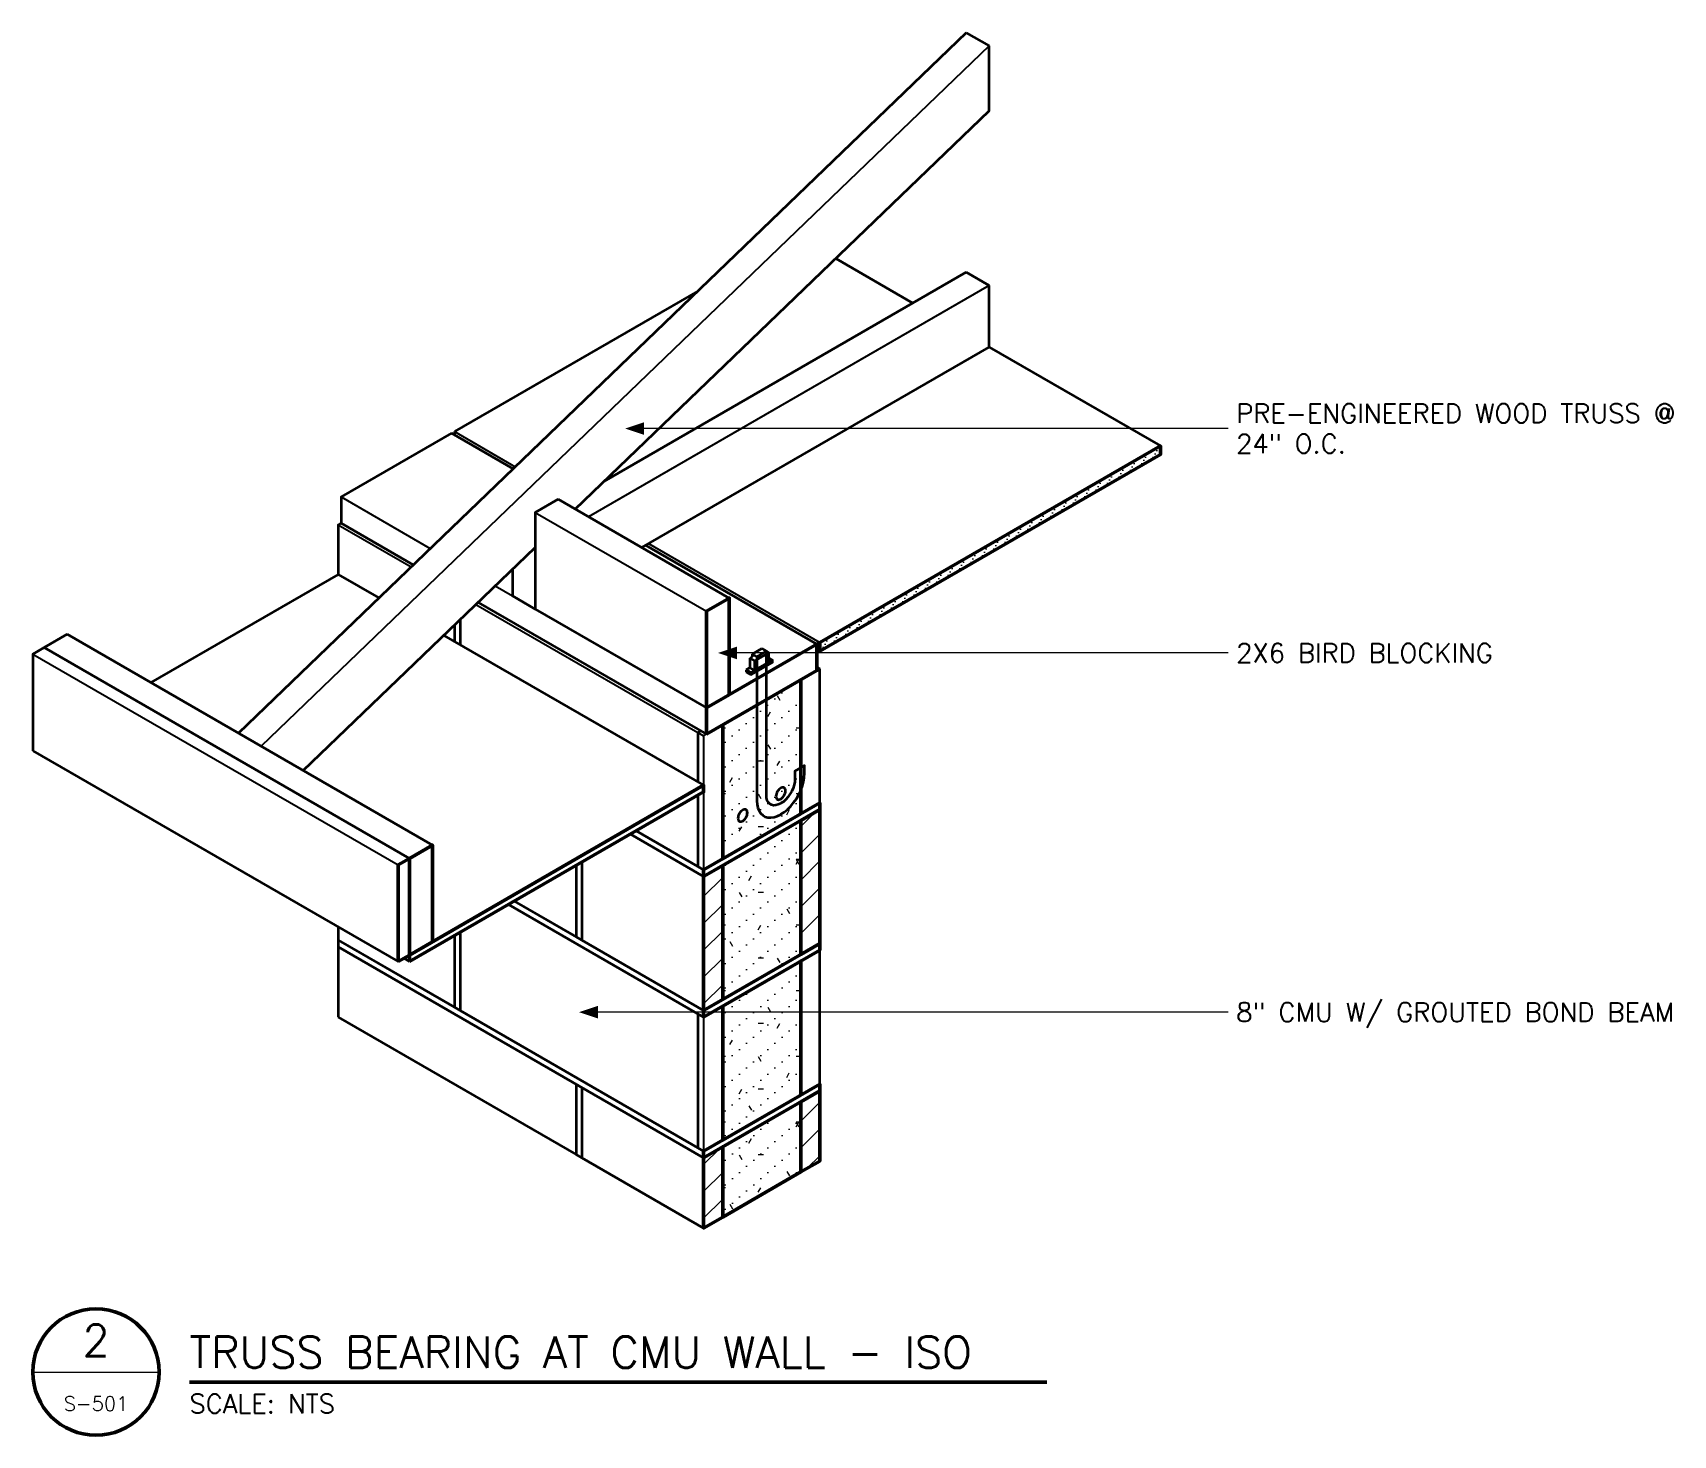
# Model space of a CAD drawing. Header units: inches. Extents: x -38.2 to 55.2, y -39.8 to 40.
import ezdxf
from ezdxf.enums import TextEntityAlignment as Align

# ---------------------------------------------------------------- set-up
doc = ezdxf.new("R2010")
doc.units = ezdxf.units.IN
doc.header["$MEASUREMENT"] = 0
for name, color, linetype, lineweight in [('S-ANNO-NOTE', 7, 'CONTINUOUS', 18), ('S-ANNO-TTLB', 7, 'CONTINUOUS', 50), ('S-DETL-BYND', 7, 'CONTINUOUS', 25), ('S-DETL-CUT', 7, 'CONTINUOUS', 50), ('S-DETL-PATT', 7, 'CONTINUOUS', 9), ('S-DETL-STL', 7, 'CONTINUOUS', 35)]:
    doc.layers.add(name, color=color, linetype=linetype, lineweight=lineweight)
doc.styles.add('KERF', font='romans.shx')
pattern_1 = [(45, (0, 0), (-0.7623, 0.7623), [])]
pattern_2 = [(0, (0, 0), (0.8082, 0.6995), [0, -1.6172]), (0, (0.4054, 0.345), (0.8082, 0.6995), [0, -1.6172]), (60, (0.9488, 0.1725), (-0.539, 2.801), [0.3019, -4.0106]), (180, (1.2506, 0.4313), (-2.1563, -1.8673), [0.3019, -4.0106]), (300, (0.9488, 0.4313), (2.6953, -0.9337), [0.3019, -4.0106])]

msp = doc.modelspace()

# ---------------------------------------------------------------- hatches: boundary and pattern name
at = {"layer": 'S-ANNO-NOTE'}
for points in [[(-4.4654, 17.4853), (-3.3873, 17.1259), (-3.3873, 17.8447)], [(0.8119, 4.7188), (1.89, 4.3594), (1.89, 5.0781)], [(-7.0906, -15.7188), (-6.0125, -16.0781), (-6.0125, -15.3594)]]:
    msp.add_hatch(color=256, dxfattribs=at).paths.add_polyline_path(points)
at = {"layer": 'S-DETL-PATT'}
h = msp.add_hatch(dxfattribs=at)
h.set_pattern_fill('KERF-SAND', color=256, style=0)
h.set_pattern_definition([(0, (0, 0), (0.216, 0.3733), [0, -0.4313]), (0, (0.1076, 0.1863), (0.216, 0.3733), [0, -0.4313])])
h.paths.add_polyline_path([(6.6034, 5.3125), (6.6034, 4.8125), (25.9808, 16), (25.9808, 16.5)])
h = msp.add_hatch(dxfattribs=at)
h.set_pattern_fill('KERF-CONC', color=256, style=0)
h.set_pattern_definition(pattern_2)
h.paths.add_polyline_path([(1.0825, -7), (5.5209, -4.4375), (5.5209, 3.1875), (1.0825, 0.625)])
h = msp.add_hatch(dxfattribs=at)
h.set_pattern_fill('ANSI31', color=256, style=0)
h.set_pattern_definition(pattern_1)
h.paths.add_polyline_path([(5.5209, -12.4375), (6.6034, -11.8125), (6.6034, -4.1875), (5.5209, -4.8125)])
h = msp.add_hatch(dxfattribs=at)
h.set_pattern_fill('KERF-CONC', color=256, style=0)
h.set_pattern_definition(pattern_2)
h.paths.add_polyline_path([(1.0825, -15), (5.5209, -12.4375), (5.5209, -4.8125), (1.0825, -7.375)])
h = msp.add_hatch(dxfattribs=at)
h.set_pattern_fill('ANSI31', color=256, style=0)
h.set_pattern_definition(pattern_1)
h.paths.add_polyline_path([(0, -15.625), (1.0825, -15), (1.0825, -7.375), (0, -8)])
h = msp.add_hatch(dxfattribs=at)
h.set_pattern_fill('KERF-CONC', color=256, style=0)
h.set_pattern_definition(pattern_2)
h.paths.add_polyline_path([(1.0825, -23), (5.5209, -20.4375), (5.5209, -12.8125), (1.0825, -15.375)])
h = msp.add_hatch(dxfattribs=at)
h.set_pattern_fill('ANSI31', color=256, style=0)
h.set_pattern_definition(pattern_1)
h.paths.add_polyline_path([(5.5209, -20.8125), (5.5209, -24.8125), (6.6034, -24.1875), (6.6034, -20.1875)])
h = msp.add_hatch(dxfattribs=at)
h.set_pattern_fill('KERF-CONC', color=256, style=0)
h.set_pattern_definition(pattern_2)
h.paths.add_polyline_path([(1.0825, -23.375), (1.0825, -27.375), (5.5209, -24.8125), (5.5209, -20.8125)])
h = msp.add_hatch(dxfattribs=at)
h.set_pattern_fill('ANSI31', color=256, style=0)
h.set_pattern_definition(pattern_1)
h.paths.add_polyline_path([(0, -24), (0, -28), (1.0825, -27.375), (1.0825, -23.375)])

# ---------------------------------------------------------------- linework, layer by layer
at = {"layer": 'S-ANNO-NOTE', "lineweight": 18}
for points in [[(29.8333, 17.4853), (28.3958, 17.4853), (-3.3873, 17.4853)], [(29.8333, 4.7188), (28.3958, 4.7188), (1.89, 4.7188)], [(29.8333, -15.7188), (28.3958, -15.7188), (-6.0125, -15.7188)], [(-38.1592, -36.1938), (-30.9717, -36.1938)]]:
    msp.add_lwpolyline(points, dxfattribs=at)
at = {"layer": 'S-ANNO-TTLB', "lineweight": 50}
msp.add_lwpolyline([(-38.1592, -36.1938, 1), (-30.9717, -36.1938, 1)], format="xyb", close=True, dxfattribs=at)
msp.add_lwpolyline([(-29.2467, -36.7688), (19.5256, -36.7688)], dxfattribs=at)
at = {"layer": 'S-DETL-BYND', "lineweight": 25}
for points in [[(16.238, 39.2518), (-25.1689, -0.5919)], [(16.238, 25.625), (-6.5493, 12.4688)], [(-14.1812, 17.3125), (-10.7182, 15.3132)], [(-20.6222, 13.5938), (-15.549, 10.6647)], [(-9.5804, 12.7188), (0.1624, 7.0938)], [(-20.7846, 12), (-16.6451, 9.6101)], [(-9.5804, 10.7188), (-9.5804, 7.2188)], [(-9.5804, 10.7188), (-9.5804, 10.7188)], [(-3.1393, 10.9375), (6.6034, 5.3125)], [(-11.8537, 8.5313), (0.1624, 1.5938)], [(-12.9498, 7.4766), (-0.3248, 0.1875)], [(-38.1592, 4.6581), (-17.3746, -7.3419)], [(6.6034, 3.8125), (5.5209, 3.1875)], [(-26.4679, 0.1581), (-25.1689, -0.5919)], [(-0.3248, 0.1875), (0, 0)], [(1.0825, 0.625), (0, 0), (0, -7.625)], [(-4.1693, -5.5928), (0, -8)], [(-3.8446, -5.4053), (0, -7.625)], [(-11.0975, -9.5928), (-0.3248, -15.8125)], [(-10.7728, -9.4053), (0, -15.625)], [(-20.7846, -11.625), (0, -23.625)], [(-20.7846, -12), (-7.253, -19.8125)], [(6.6034, -12.1875), (5.5209, -12.8125)], [(-0.3248, -15.8125), (0, -16)], [(1.0825, -15.375), (0, -16), (0, -23.625)], [(-7.253, -19.8125), (-6.9282, -20)], [(-6.9282, -20), (0, -24)]]:
    msp.add_lwpolyline(points, dxfattribs=at)
at = {"layer": 'S-DETL-CUT', "lineweight": 35}
for points in [[(14.9389, 40.0018), (-26.4679, 0.1581)], [(-7.3071, 12.9063), (16.238, 35.5625), (16.238, 39.2518)], [(14.9389, 40.0018), (16.238, 39.2518)], [(7.5101, 27.1641), (11.9078, 24.625)], [(14.9389, 26.375), (-5.6833, 14.4687)], [(14.9389, 26.375), (16.238, 25.625)], [(-0.3295, 25.3098), (-14.1812, 17.3125)], [(-3.5182, 10.7188), (16.238, 22.125), (16.238, 25.625)], [(16.238, 22.125), (25.9808, 16.5)], [(-14.3435, 17.2188), (-20.6222, 13.5938), (-20.6222, 12.0938)], [(-14.3435, 17.2188), (-10.84, 15.196)], [(-14.1812, 17.3125), (-14.1812, 17.125)], [(-8.2814, 13.4688), (-9.5804, 12.7188), (-9.5804, 7.2188)], [(-8.2814, 13.4688), (1.4614, 7.8438)], [(-20.6222, 12.0938), (-20.7846, 12), (-20.7846, 9.1893)], [(-20.6222, 12.0938), (-16.5233, 9.7272)], [(-22.7726, -1.9754), (-9.5804, 10.7188)], [(-3.3017, 10.8438), (6.4411, 5.2188)], [(-10.8794, 9.4688), (-10.8794, 7.9688)], [(-20.7846, 9.1893), (-31.4475, 3.0331)], [(-20.7846, 9.1893), (-18.4707, 7.8534)], [(-12.828, 7.5938), (0.1624, 0.0938)], [(-10.8794, 7.9688), (-9.5804, 7.2188)], [(-13.8564, 6.6042), (-13.8564, 5.1893)], [(-9.5804, 7.2188), (0.1624, 1.5938)], [(-36.2107, 5.7831), (-37.5097, 5.0331)], [(-36.2107, 5.7831), (-15.4261, -6.2169)], [(-14.7754, 5.7199), (0, -2.8107)], [(-14.1812, 6.2917), (-14.1812, 5.3768)], [(-37.5097, 5.0331), (-38.1592, 4.6581), (-38.1592, -0.8419)], [(-37.5097, 5.0331), (-16.7251, -6.9669)], [(6.4411, 4.9063), (6.6034, 4.8125)], [(5.5209, -4.4375), (6.6034, -3.8125), (6.6034, 3.8125)], [(6.4411, 3.9063), (6.6034, 3.8125)], [(-0.1624, 0.2813), (-0.3248, 0.1875), (-0.3248, -2.6232)], [(-38.1592, -0.8419), (-17.3746, -12.8419)], [(-0.3248, -3.3732), (-0.3248, -7.4375)], [(-4.1693, -5.5928), (0, -8)], [(-3.8446, -5.4053), (-0.3248, -7.4375)], [(-7.253, -7.3732), (-7.253, -11.4375)], [(-6.9282, -7.1857), (-6.9282, -11.625)], [(-0.3248, -7.4375), (0, -7.625)], [(0, -7.625), (1.0825, -7)], [(-11.0975, -9.5928), (0, -16)], [(-10.7728, -9.4053), (-7.253, -11.4375)], [(-20.7846, -10.8732), (-20.7846, -11.625)], [(-13.8564, -11.1857), (-13.8564, -15.625)], [(-20.7846, -11.625), (-20.7846, -12)], [(-20.7846, -11.625), (-14.1812, -15.4375)], [(-20.7846, -12), (-20.7846, -16)], [(-20.7846, -12), (0, -24)], [(-14.1812, -11.3732), (-14.1812, -15.4375)], [(-7.253, -11.4375), (-6.9282, -11.625)], [(-6.9282, -11.625), (0, -15.625)], [(-17.0499, -12.6544), (-16.7251, -12.8419)], [(5.5209, -20.4375), (6.6034, -19.8125), (6.6034, -12.1875)], [(-14.1812, -15.4375), (-13.8564, -15.625)], [(-13.8564, -15.625), (-0.3248, -23.4375)], [(-0.3248, -15.8125), (-0.3248, -23.4375)], [(-20.7846, -16), (-7.253, -23.8125)], [(-7.253, -19.8125), (-7.253, -23.8125)], [(-6.9282, -20), (-6.9282, -24)], [(0, -23.625), (1.0825, -23)], [(-7.253, -23.8125), (-6.9282, -24)], [(-6.9282, -24), (0, -28)], [(-0.3248, -23.4375), (0, -23.625)]]:
    msp.add_lwpolyline(points, dxfattribs=at)
at = {"layer": 'S-DETL-CUT', "lineweight": 50}
for points in [[(6.6034, 5.3125), (6.6034, 4.8125), (25.9808, 16), (25.9808, 16.5), (6.6034, 5.3125)], [(0.1624, 1.5938), (1.4614, 2.3438), (1.4614, 7.8438), (0.1624, 7.0938), (0.1624, 1.5938)], [(0.1624, 0.0938), (6.4411, 3.7188), (6.4411, 5.2188), (0.1624, 1.5938), (0.1624, 0.0938)], [(1.0825, -7), (5.5209, -4.4375), (5.5209, 3.1875), (1.0825, 0.625), (1.0825, -7)], [(-16.7251, -12.8419), (0, -3.1857), (0, -2.8107), (-16.7251, -12.4669), (-16.7251, -12.8419)], [(0, -8), (6.6034, -4.1875), (6.6034, -3.8125), (0, -7.625), (0, -8)], [(5.5209, -12.4375), (6.6034, -11.8125), (6.6034, -4.1875), (5.5209, -4.8125), (5.5209, -12.4375)], [(5.5209, -4.8125), (1.0825, -7.375)], [(-16.7251, -12.4669), (-15.4261, -11.7169), (-15.4261, -6.2169), (-16.7251, -6.9669), (-16.7251, -12.4669)], [(-16.7251, -6.9669), (-17.3746, -7.3419), (-17.3746, -12.8419)], [(0, -15.625), (1.0825, -15), (1.0825, -7.375), (0, -8), (0, -15.625)], [(0, -16), (6.6034, -12.1875), (6.6034, -11.8125), (0, -15.625), (0, -16)], [(-17.3746, -12.8419), (-16.7251, -12.4669)], [(1.0825, -15), (5.5209, -12.4375)], [(1.0825, -23), (5.5209, -20.4375), (5.5209, -12.8125), (1.0825, -15.375), (1.0825, -23)], [(0, -24), (6.6034, -20.1875), (6.6034, -19.8125), (0, -23.625), (0, -24)], [(5.5209, -20.8125), (5.5209, -24.8125), (6.6034, -24.1875), (6.6034, -20.1875), (5.5209, -20.8125)], [(5.5209, -20.8125), (1.0825, -23.375)], [(0, -24), (0, -28), (1.0825, -27.375), (1.0825, -23.375), (0, -24)], [(1.0825, -27.375), (5.5209, -24.8125)]]:
    msp.add_lwpolyline(points, dxfattribs=at)
at = {"layer": 'S-DETL-STL', "lineweight": 35}
for points in [[(3.3017, 4.9688), (2.7605, 4.6563)], [(2.8958, 3.7188), (3.7077, 4.1875), (3.7077, 4.7344), (2.8958, 4.2656)], [(3.0311, -3.6875), (3.0449, -3.9019), (3.0859, -4.0961), (3.1534, -4.266), (3.2459, -4.4082), (3.3616, -4.5199), (3.4981, -4.5987), (3.6527, -4.6431), (3.8221, -4.6521), (4.003, -4.6256), (4.1917, -4.564), (4.3843, -4.4688), (4.3951, -4.4625), (4.5861, -4.3364), (4.7733, -4.1814), (4.9527, -4.0005), (5.1208, -3.7974), (5.2741, -3.5764), (5.4096, -3.3418), (5.5243, -3.0985), (5.6161, -2.8514), (5.683, -2.6056), (5.7238, -2.366), (5.7374, -2.1375), (5.7374, -1.6875), (5.1962, -2), (5.1962, -2.45), (5.184, -2.6177), (5.1478, -2.7943), (5.0888, -2.9745), (5.0087, -3.1528), (4.91, -3.3238), (4.7956, -3.4823), (4.6691, -3.6235), (4.5342, -3.7431), (4.3951, -3.8375), (4.3843, -3.8438), (4.2433, -3.9109), (4.1066, -3.9475), (3.9783, -3.9525), (3.8624, -3.9257), (3.7623, -3.8679), (3.6811, -3.7809), (3.6213, -3.6674), (3.5847, -3.5307), (3.5724, -3.375), (3.5724, 4.8125), (3.0311, 4.5)], [(3.3017, 4.9688), (3.5724, 4.8125)], [(3.437, 4.8906), (3.7077, 4.7344)], [(2.6251, 3.875), (2.4222, 3.7578)], [(2.4222, 3.7578), (2.4222, 3.6328)], [(2.4222, 3.7578), (2.6928, 3.6016)], [(2.7605, 4.5), (2.6251, 4.4219)], [(2.6251, 4.4219), (2.6251, 3.875)], [(2.6251, 4.4219), (2.8958, 4.2656)], [(2.6251, 3.875), (2.8958, 3.7188)], [(2.6928, 3.4766), (3.9106, 4.1797), (3.9106, 4.3047), (2.6928, 3.6016)], [(2.7605, 4.6563), (2.7605, 4.5)], [(2.7605, 4.6563), (3.0311, 4.5)], [(2.8958, 4.2656), (2.8958, 3.7188)], [(3.0311, 4.5), (3.0311, -3.6875)], [(3.7077, 4.4219), (3.9106, 4.3047)], [(2.4222, 3.6328), (2.6928, 3.4766)], [(2.6928, 3.6016), (2.6928, 3.4766)], [(4.1136, -3.4375), (4.1195, -3.4991), (4.137, -3.5511), (4.1653, -3.5913), (4.2032, -3.618), (4.2489, -3.63), (4.3006, -3.6267), (4.356, -3.6084), (4.4125, -3.5757), (4.4679, -3.5302), (4.5196, -3.4738), (4.5653, -3.4089), (4.6032, -3.3385), (4.6315, -3.2656), (4.649, -3.1934), (4.6549, -3.125), (4.649, -3.0634), (4.6315, -3.0114), (4.6032, -2.9712), (4.5653, -2.9445), (4.5196, -2.9325), (4.4679, -2.9358), (4.4125, -2.9541), (4.356, -2.9868), (4.3006, -3.0323), (4.2489, -3.0887), (4.2032, -3.1536), (4.1653, -3.224), (4.137, -3.2969), (4.1195, -3.3691), (4.1136, -3.4375)], [(1.9486, -4.6875), (1.9545, -4.7491), (1.972, -4.8011), (2.0002, -4.8413), (2.0381, -4.868), (2.0839, -4.88), (2.1356, -4.8767), (2.1909, -4.8584), (2.2475, -4.8257), (2.3028, -4.7802), (2.3545, -4.7238), (2.4003, -4.6589), (2.4381, -4.5885), (2.4664, -4.5156), (2.4839, -4.4434), (2.4898, -4.375), (2.4839, -4.3134), (2.4664, -4.2614), (2.4381, -4.2212), (2.4003, -4.1945), (2.3545, -4.1825), (2.3028, -4.1858), (2.2475, -4.2041), (2.1909, -4.2368), (2.1356, -4.2823), (2.0839, -4.3387), (2.0381, -4.4036), (2.0002, -4.474), (1.972, -4.5469), (1.9545, -4.6191), (1.9486, -4.6875)]]:
    msp.add_lwpolyline(points, dxfattribs=at)

# ---------------------------------------------------------------- texts
at = {"layer": 'S-ANNO-NOTE', "style": 'KERF'}
for s, p in [('PRE-ENGINEERED WOOD TRUSS @', (30.2933, 17.8087)), ('24" O.C.', (30.2933, 16.0837)), ('2X6 BIRD BLOCKING', (30.2933, 4.1797)), ('8" CMU W/ GROUTED BOND BEAM', (30.2933, -16.2578))]:
    msp.add_text(s, height=1.0781, dxfattribs=at).set_placement(p)
at = {"layer": 'S-ANNO-TTLB', "style": 'KERF'}
for s, height, p in [('2', 1.7969, (-34.5655, -34.3969)), ('S-501', 0.8086, (-34.5655, -37.9906))]:
    msp.add_text(s, height=height, dxfattribs=at).set_placement(p, align=Align.MIDDLE_CENTER)
for s, height, p in [('TRUSS BEARING AT CMU WALL - ISO', 1.7969, (-29.2467, -35.9638)), ('SCALE: NTS', 1.0781, (-29.2467, -38.5369))]:
    msp.add_text(s, height=height, dxfattribs=at).set_placement(p)

doc.saveas('drawing.dxf')
